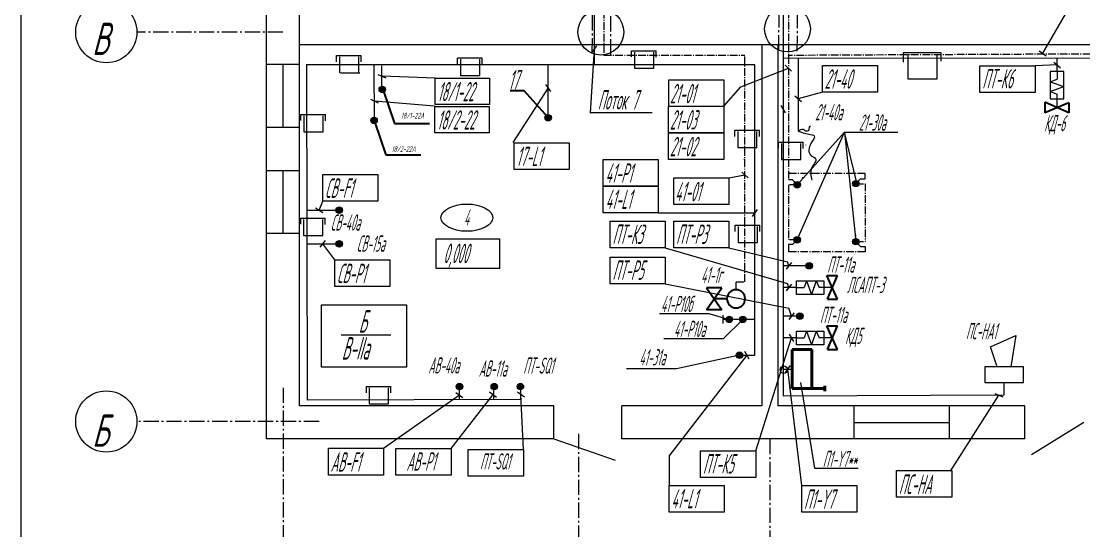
# Model space of a CAD drawing. Header units: millimetres. Extents: x -680 to 9204, y -4430 to 7779.
# Drawn here: x 4777 to 5334, y -3016 to -2749 of the extents above; entities that cross this region are included whole.
import ezdxf
from ezdxf.enums import TextEntityAlignment as Align

# ---------------------------------------------------------------- set-up
doc = ezdxf.new("R2010")
doc.units = ezdxf.units.MM
doc.linetypes.add('gost6', pattern=[12, 8, -1.5, 1, -1.5])
doc.layers.get('Defpoints').update_dxf_attribs({"color": 33})
for name, color, linetype, lineweight in [('Арматура', 1, 'Continuous', 25), ('Выноска', 137, 'Continuous', 20), ('Датчики', 31, 'Continuous', 50), ('лампа', 6, 'Continuous', 50), ('оборудование', 7, 'Continuous', 40), ('Первичник', 210, 'Continuous', 25), ('Пн.кабель', 4, 'Continuous', 50), ('Рамка толстая', 7, 'Continuous', 60), ('Строительный', 7, 'Continuous', 25), ('Текст_КИП', 2, 'Continuous', 25), ('Эл.кабель', 2, 'Continuous', 50)]:
    doc.layers.add(name, color=color, linetype=linetype, lineweight=lineweight)
for name, color, linetype in [('Осевая', 130, 'gost6'), ('ТЕКСТ', 2, 'Continuous'), ('Текст.', 51, 'Continuous')]:
    doc.layers.add(name, color=color, linetype=linetype)
doc.styles.add('Simplex', font='simplex.shx', dxfattribs={"width": 0.7, "oblique": 15})
doc.styles.get("Standard").update_dxf_attribs({"font": 'arial.ttf'})
doc.dimstyles.get("Standard").update_dxf_attribs({"dimtxt": 0.18, "dimasz": 0.18, "dimexe": 0.18, "dimexo": 0.0625, "dimgap": 0.09, "dimtad": 0, "dimtih": 1, "dimtoh": 1, "dimdec": 4, "dimzin": 0, "dimdsep": 46, "dimtxsty": 'Standard', "dimcen": 0.09, "dimadec": 0, "dimazin": 0, "dimtfac": 1, "dimtdec": 4, "dimtofl": 0, "dimtmove": 0, "dimatfit": 3, "dimfxl": 1, "dimtolj": 1, "dimtzin": 0, "dimarcsym": 0})

# ---------------------------------------------------------------- blocks, each defined once
blk = doc.blocks.new('A$C1EE30751')
at = {"layer": 'Арматура', "linetype": 'ByBlock'}
for p, q in [((2.43, 2.83), (2.43, 0)), ((4.84, -1.65), (0, 1.68)), ((0, 1.68), (0, -1.68)), ((0, -1.68), (4.84, 1.66)), ((4.84, 1.66), (4.84, -1.65))]:
    blk.add_line(p, q, dxfattribs=at)
blk.add_circle((2.43, 4.83), 2, dxfattribs=at)
blk = doc.blocks.new('В1')
for p, q in [((6.96, -1.54), (0, 1.54)), ((0, 1.54), (0, -1.54)), ((6.96, 1.4), (0, -1.54)), ((6.96, 1.4), (6.96, -1.54))]:
    blk.add_line(p, q)
blk = doc.blocks.new('Конечник')
at = {"layer": 'оборудование', "color": 0}
for p, q in [((8067.69, -7992.4), (8068.54, -7992.4)), ((8068.12, -7997.4), (8068.12, -7992.4)), ((8068.12, -7994.4), (8074.12, -7994.4)), ((8074.12, -7994.4), (8074.12, -7997.4)), ((8074.12, -7997.4), (8068.12, -7997.4))]:
    blk.add_line(p, q, dxfattribs=at)

msp = doc.modelspace()

# ---------------------------------------------------------------- hatches: boundary and pattern name
at = {"layer": 'Первичник', "lineweight": 20}
h = msp.add_hatch(color=256, dxfattribs=at)
edge = h.paths.add_edge_path()
edge.add_arc((4966.524, -2784.791), 1.68, 0, 360)
h = msp.add_hatch(color=256, dxfattribs=at)
edge = h.paths.add_edge_path()
edge.add_arc((4962.237, -2801.038), 1.68, 0, 360)
h = msp.add_hatch(color=256, dxfattribs=at)
edge = h.paths.add_edge_path()
edge.add_arc((5053.507, -2799.62), 1.7, 0, 360)
h = msp.add_hatch(color=256, dxfattribs=at)
edge = h.paths.add_edge_path()
edge.add_arc((5184.014, -2834.74), 1.7, 0, 360)
h = msp.add_hatch(color=256, dxfattribs=at)
edge = h.paths.add_edge_path()
edge.add_arc((5214.75, -2834.198), 1.7, 0, 360)
h = msp.add_hatch(color=256, dxfattribs=at)
edge = h.paths.add_edge_path()
edge.add_arc((4944.004, -2848.125), 1.7, 0, 360)
h = msp.add_hatch(color=256, dxfattribs=at)
edge = h.paths.add_edge_path()
edge.add_arc((5184.014, -2863.633), 1.7, 0, 360)
h = msp.add_hatch(color=256, dxfattribs=at)
edge = h.paths.add_edge_path()
edge.add_arc((4944.004, -2865.754), 1.7, 0, 360)
h = msp.add_hatch(color=256, dxfattribs=at)
edge = h.paths.add_edge_path()
edge.add_arc((5214.75, -2864.588), 1.7, 0, 360)
h = msp.add_hatch(color=256, dxfattribs=at)
edge = h.paths.add_edge_path()
edge.add_arc((5190.299, -2877.209), 1.7, 0, 360)
h = msp.add_hatch(color=256, dxfattribs=at)
edge = h.paths.add_edge_path()
edge.add_arc((5148.411, -2905.313), 1.7, 0, 360)
h = msp.add_hatch(color=256, dxfattribs=at)
edge = h.paths.add_edge_path()
edge.add_arc((5155.466, -2905.313), 1.7, 0, 360)
h = msp.add_hatch(color=256, dxfattribs=at)
edge = h.paths.add_edge_path()
edge.add_arc((5185.396, -2903.612), 1.7, 0, 360)
h = msp.add_hatch(color=256, dxfattribs=at)
edge = h.paths.add_edge_path()
edge.add_arc((5153.766, -2924.137), 1.7, 0, 360)
h = msp.add_hatch(color=256, dxfattribs=at)
edge = h.paths.add_edge_path()
edge.add_arc((5007.022, -2940.564), 1.7, 0, 360)
h = msp.add_hatch(color=256, dxfattribs=at)
edge = h.paths.add_edge_path()
edge.add_arc((5025.24, -2940.564), 1.7, 0, 360)
h = msp.add_hatch(color=256, dxfattribs=at)
edge = h.paths.add_edge_path()
edge.add_arc((5038.9, -2940.564), 1.7, 0, 360)

# ---------------------------------------------------------------- linework, layer by layer
at = {"color": 1, "linetype": 'gost6', "lineweight": 20}
for p, q in [((5076.611, -2765.965), (5076.694, -2744.455)), ((5086.249, -2766.426), (5086.347, -2744.177)), ((5174.416, -2764.298), (5174.498, -2742.788)), ((5184.053, -2764.758), (5184.152, -2742.51))]:
    msp.add_line(p, q, dxfattribs=at)
at = {"lineweight": 20}
for p, q in [((4942.604, -2767.06), (4955.504, -2767.06)), ((4942.61, -2770.32), (4942.61, -2767.076)), ((4955.47, -2770.385), (4955.47, -2767.14)), ((5097.216, -2764.552), (5110.117, -2764.552)), ((5097.223, -2767.812), (5097.223, -2764.568)), ((5098.743, -2765.252), (5098.743, -2773.652)), ((5108.823, -2773.652), (5108.823, -2765.252)), ((5110.082, -2767.877), (5110.082, -2764.633)), ((5239.697, -2770.456), (5239.697, -2765.532)), ((5239.697, -2765.532), (5259.279, -2765.532)), ((5242.014, -2766.595), (5242.014, -2779.345)), ((5257.314, -2779.345), (5257.314, -2766.595)), ((5259.279, -2765.532), (5259.279, -2770.073)), ((4944.13, -2767.76), (4944.13, -2776.16)), ((4954.21, -2776.16), (4954.21, -2767.76)), ((5005.984, -2768.339), (5018.884, -2768.339)), ((5005.99, -2771.599), (5005.99, -2768.354)), ((5007.51, -2769.039), (5007.51, -2777.439)), ((5017.59, -2777.439), (5017.59, -2769.039)), ((5018.85, -2771.664), (5018.85, -2768.419)), ((4944.629, -2776.091), (4954.709, -2776.091)), ((5007.51, -2777.439), (5017.59, -2777.439)), ((5098.743, -2773.652), (5108.823, -2773.652)), ((5320.209, -2775.439), (5320.209, -2779.462)), ((5242.014, -2779.345), (5257.314, -2779.345)), ((5316.621, -2780.746), (5320.209, -2779.462)), ((5316.621, -2780.746), (5323.796, -2783.314)), ((5316.621, -2785.882), (5323.796, -2783.314)), ((5316.621, -2785.882), (5320.209, -2787.334)), ((5320.209, -2794.325), (5320.209, -2787.334)), ((4923.896, -2797.9), (4936.797, -2797.9)), ((4923.903, -2801.16), (4923.903, -2797.915)), ((4925.423, -2798.6), (4925.423, -2807)), ((4935.503, -2807), (4935.503, -2798.6)), ((4936.763, -2801.225), (4936.763, -2797.98)), ((5151.303, -2806.186), (5164.204, -2806.186)), ((5151.31, -2809.446), (5151.31, -2806.201)), ((5164.17, -2809.511), (5164.17, -2806.266)), ((4925.423, -2807), (4935.503, -2807)), ((5152.83, -2806.886), (5152.83, -2815.286)), ((5162.91, -2815.286), (5162.91, -2806.886)), ((5152.83, -2815.286), (5162.91, -2815.286)), ((5174.278, -2812.422), (5187.179, -2812.422)), ((5174.284, -2815.682), (5174.284, -2812.438)), ((5175.804, -2813.123), (5175.804, -2821.523)), ((5185.884, -2821.523), (5185.884, -2813.123)), ((5187.144, -2815.747), (5187.144, -2812.503)), ((5175.804, -2821.523), (5185.884, -2821.523)), ((4923.765, -2852.191), (4936.666, -2852.191)), ((4923.771, -2855.451), (4923.771, -2852.206)), ((4925.291, -2852.891), (4925.291, -2861.291)), ((4935.371, -2861.291), (4935.371, -2852.891)), ((4936.631, -2855.516), (4936.631, -2852.271)), ((5151.534, -2855.941), (5164.435, -2855.941)), ((5151.54, -2859.202), (5151.54, -2855.957)), ((5153.06, -2856.642), (5153.06, -2865.042)), ((5163.14, -2865.042), (5163.14, -2856.642)), ((5164.4, -2859.266), (5164.4, -2856.022)), ((4925.291, -2861.291), (4935.371, -2861.291)), ((5153.06, -2865.042), (5163.14, -2865.042)), ((5183.545, -2888.617), (5187.568, -2888.617)), ((5188.852, -2885.03), (5187.568, -2888.617)), ((5188.852, -2885.03), (5191.42, -2892.204)), ((5193.988, -2885.03), (5191.42, -2892.204)), ((5193.988, -2885.03), (5195.44, -2888.617)), ((5202.431, -2888.617), (5195.44, -2888.617)), ((5111.78, -2902.159), (5137.746, -2902.159)), ((5137.746, -2902.159), (5148.411, -2905.313)), ((5145.051, -2903.096), (5145.051, -2907.529)), ((5155.466, -2905.313), (5145.051, -2905.313)), ((5145.295, -2915.279), (5155.466, -2905.313)), ((5188.852, -2911.433), (5187.568, -2915.021)), ((5188.852, -2911.433), (5191.42, -2918.608)), ((5193.988, -2911.433), (5191.42, -2918.608)), ((5193.988, -2911.433), (5195.44, -2915.021)), ((5114.159, -2915.279), (5145.295, -2915.279)), ((5183.545, -2915.021), (5187.568, -2915.021)), ((5202.431, -2915.021), (5195.44, -2915.021)), ((4958.223, -2940.547), (4971.124, -2940.547)), ((4958.229, -2943.808), (4958.229, -2940.563)), ((4959.749, -2941.248), (4959.749, -2949.648)), ((4969.829, -2949.648), (4969.829, -2941.248)), ((4971.089, -2943.872), (4971.089, -2940.628)), ((4959.749, -2949.648), (4969.829, -2949.648))]:
    msp.add_line(p, q, dxfattribs=at)
at = {"color": 3, "lineweight": 20}
for p, q in [((5188.544, -2813.968), (5188.544, -2813.798)), ((5155.988, -2821.295), (5156.165, -2821.397)), ((5156.328, -2821.601), (5156.328, -2821.397)), ((5156.328, -2821.397), (5156.328, -2821.601)), ((5165.423, -2821.992), (5165.423, -2822.196)), ((5180.138, -2828.758), (5179.586, -2828.758)), ((5186.805, -2830.788), (5186.804, -2831.06)), ((5186.804, -2831.06), (5186.893, -2831.06)), ((5216.421, -2833.727), (5216.421, -2833.688))]:
    msp.add_line(p, q, dxfattribs=at)
at = {"color": 3, "linetype": 'Continuous', "lineweight": 20, "ltscale": 0.1}
for p, q in [((5028.079, -2863.361), (4994.553, -2863.361)), ((4994.553, -2863.361), (4994.553, -2878.494)), ((5028.079, -2878.494), (5028.079, -2863.361)), ((4994.553, -2878.494), (5028.079, -2878.494))]:
    msp.add_line(p, q, dxfattribs=at)
at = {"color": 6, "lineweight": 20}
for p, q in [((4934.627, -2897.647), (4979.302, -2897.647)), ((4934.627, -2930.33), (4934.627, -2897.647)), ((4979.302, -2897.647), (4979.302, -2930.33)), ((4944.915, -2913.365), (4970.981, -2913.365)), ((4979.302, -2930.33), (4934.627, -2930.33))]:
    msp.add_line(p, q, dxfattribs=at)
at = {"color": 7, "lineweight": 20}
for p, q in [((5285.232, -2919.786), (5298.647, -2913.79)), ((5298.647, -2913.79), (5296.016, -2930.233)), ((5288.687, -2929.654), (5285.232, -2919.786))]:
    msp.add_line(p, q, dxfattribs=at)
at = {"lineweight": 20}
for points in [[(5316.621, -2789.788), (5323.796, -2789.788), (5323.796, -2775.439), (5316.621, -2775.439)], [(5197.894, -2885.03), (5197.894, -2892.204), (5183.545, -2892.204), (5183.545, -2885.03)], [(5197.894, -2911.433), (5197.894, -2918.608), (5183.545, -2918.608), (5183.545, -2911.433)]]:
    msp.add_lwpolyline(points, close=True, dxfattribs=at)
at = {"color": 7, "lineweight": 20}
msp.add_lwpolyline([(5282.253, -2938.393), (5302.653, -2938.393), (5302.653, -2930.233), (5282.253, -2930.233)], close=True, dxfattribs=at)
at = {"lineweight": 20}
for centre in [(4821.908, -2754.808), (4821.908, -2958.808)]:
    msp.add_circle(centre, 16.043, dxfattribs=at)
at = {"color": 1, "lineweight": 20}
msp.add_circle((5177.003, -2931.717), 1.975, dxfattribs=at)
at = {"lineweight": 20}
for points in [[(5184.49, -2806.599), (5187.174, -2805.693), (5188.344, -2806.468), (5190.188, -2806.037), (5190.791, -2804.144), (5190.963, -2804.058)], [(5184.49, -2806.599), (5190.159, -2808.222), (5192.955, -2809.095), (5191.383, -2812.778), (5191.383, -2819.578), (5193.654, -2821.144), (5191.732, -2825.684), (5191.732, -2832.43)]]:
    msp.add_spline(points, degree=3, dxfattribs=at)
at = {"layer": 'Defpoints', "lineweight": 20}
msp.add_ellipse((5010.869, -2852.016), major_axis=(-13.6, 0), ratio=0.525, dxfattribs=at)
at = {"layer": 'Выноска', "color": 4, "lineweight": 20}
for p, q in [((5312.594, -2766.144), (5324.597, -2745.317)), ((5314.445, -2767.456), (5310.743, -2764.832)), ((5181.082, -2775.206), (5177.699, -2772.181)), ((5154.48, -2783.478), (5179.39, -2773.693)), ((5145.518, -2793.561), (5154.48, -2783.478)), ((5158.32, -2831.147), (5154.937, -2828.122)), ((5148.185, -2831.182), (5156.629, -2829.634))]:
    msp.add_line(p, q, dxfattribs=at)
at = {"layer": 'Выноска', "color": 3, "lineweight": 20}
for p, q in [((5078.875, -2761.945), (5076.243, -2765.642)), ((5077.559, -2763.793), (5075.542, -2797.013)), ((5320.209, -2772), (5308.659, -2772.367)), ((5318.469, -2770.543), (5321.948, -2773.457)), ((4964.22, -2776.961), (4968.33, -2778.757)), ((4994.248, -2778.912), (4966.275, -2777.859)), ((5053.507, -2784.036), (5035.006, -2812.544)), ((5054.823, -2785.884), (5052.191, -2782.187)), ((5182.751, -2788.243), (5186.23, -2791.157)), ((5197.226, -2786.204), (5184.49, -2789.7)), ((4960.341, -2789.983), (4964.45, -2791.779)), ((4993.938, -2793.639), (4962.395, -2790.881)), ((5177.795, -2797.086), (5175.54, -2793.148)), ((5107.991, -2797.045), (5075.566, -2797.045)), ((4933.443, -2848.125), (4935.381, -2843.398)), ((4931.554, -2846.869), (4935.332, -2849.382)), ((5111.201, -2849.518), (5161.729, -2849.518)), ((5163.07, -2847.687), (5160.388, -2851.348)), ((4934.032, -2867.554), (4936.795, -2863.954)), ((4941.635, -2874.049), (4935.414, -2865.754)), ((5114.84, -2867.884), (5178.859, -2886.571)), ((5148.185, -2867.884), (5178.859, -2875.162)), ((5180.961, -2875.428), (5178.15, -2878.99)), ((5179.555, -2877.209), (5178.859, -2875.162)), ((5114.84, -2886.69), (5179.639, -2899.519)), ((5180.961, -2886.836), (5178.15, -2890.398)), ((5179.555, -2888.617), (5178.859, -2886.571)), ((5181.032, -2903.612), (5179.639, -2899.519)), ((5182.438, -2901.831), (5179.626, -2905.393)), ((5162.261, -2974.154), (5181.032, -2915.021)), ((5182.159, -2916.99), (5179.904, -2913.051)), ((5158.875, -2926.106), (5156.62, -2922.168)), ((5116.815, -2977.037), (5157.748, -2924.137)), ((5180.397, -2929.516), (5177.715, -2933.176)), ((5186.363, -2992.383), (5179.056, -2931.346)), ((4967.155, -2972.885), (5006.982, -2944.939)), ((5002.581, -2972.895), (5024.602, -2944.685)), ((5005.134, -2943.623), (5008.83, -2946.255)), ((5022.754, -2943.369), (5026.45, -2946.001)), ((5037.393, -2943.355), (5041.09, -2945.987)), ((5040.514, -2973.446), (5039.241, -2944.671)), ((5264.333, -2984.858), (5289.65, -2944.976)), ((5287.571, -2944.068), (5291.729, -2945.885)), ((5116.815, -2977.037), (5116.815, -2992.383))]:
    msp.add_line(p, q, dxfattribs=at)
at = {"layer": 'Выноска', "color": 6, "linetype": 'Continuous', "lineweight": 20}
for p, q in [((5184.014, -2863.633), (5208.764, -2807.21)), ((5208.764, -2807.21), (5184.014, -2834.74)), ((5215.241, -2833.688), (5208.764, -2807.21)), ((5208.764, -2807.21), (5236.715, -2807.21)), ((5208.764, -2807.21), (5214.75, -2864.588)), ((5153.766, -2924.137), (5120.771, -2931.251)), ((5120.771, -2931.251), (5094.487, -2931.251)), ((5185.81, -2938.4), (5193.117, -2983.223)), ((5193.117, -2983.223), (5216, -2983.223))]:
    msp.add_line(p, q, dxfattribs=at)
at = {"layer": 'Выноска', "color": 3, "lineweight": 20}
for points in [[(5197.226, -2772.196), (5226.111, -2772.196), (5226.111, -2786.204), (5197.226, -2786.204)], [(5279.774, -2772.367), (5308.659, -2772.367), (5308.659, -2786.375), (5279.774, -2786.375)], [(4994.269, -2778.864), (5022.814, -2778.864), (5022.814, -2792.707), (4994.269, -2792.707)], [(4994.074, -2793.693), (5022.619, -2793.693), (5022.619, -2807.536), (4994.074, -2807.536)], [(5035.617, -2812.749), (5064.502, -2812.749), (5064.502, -2826.757), (5035.617, -2826.757)], [(5082.316, -2821.502), (5111.201, -2821.502), (5111.201, -2835.51), (5082.316, -2835.51)], [(4935.381, -2829.39), (4964.265, -2829.39), (4964.265, -2843.398), (4935.381, -2843.398)], [(5082.316, -2835.51), (5111.201, -2835.51), (5111.201, -2849.518), (5082.316, -2849.518)], [(5085.955, -2853.876), (5114.84, -2853.876), (5114.84, -2867.884), (5085.955, -2867.884)], [(5119.3, -2853.876), (5148.185, -2853.876), (5148.185, -2867.884), (5119.3, -2867.884)], [(5085.955, -2872.682), (5114.84, -2872.682), (5114.84, -2886.69), (5085.955, -2886.69)], [(4941.635, -2874.049), (4970.52, -2874.049), (4970.52, -2888.057), (4941.635, -2888.057)], [(4938.27, -2972.885), (4967.155, -2972.885), (4967.155, -2986.893), (4938.27, -2986.893)], [(4973.696, -2972.895), (5002.581, -2972.895), (5002.581, -2986.903), (4973.696, -2986.903)], [(5011.629, -2973.446), (5040.514, -2973.446), (5040.514, -2987.454), (5011.629, -2987.454)], [(5133.376, -2974.154), (5162.261, -2974.154), (5162.261, -2988.162), (5133.376, -2988.162)], [(5236.086, -2984.541), (5264.971, -2984.541), (5264.971, -2998.549), (5236.086, -2998.549)], [(5116.815, -2992.383), (5145.699, -2992.383), (5145.699, -3006.391), (5116.815, -3006.391)], [(5186.363, -2992.383), (5215.248, -2992.383), (5215.248, -3006.391), (5186.363, -3006.391)]]:
    msp.add_lwpolyline(points, close=True, dxfattribs=at)
at = {"layer": 'Выноска', "color": 4, "lineweight": 20}
for points in [[(5116.683, -2779.827), (5145.568, -2779.827), (5145.568, -2793.835), (5116.683, -2793.835)], [(5116.633, -2793.561), (5145.518, -2793.561), (5145.518, -2807.569), (5116.633, -2807.569)], [(5116.633, -2807.569), (5145.518, -2807.569), (5145.518, -2821.577), (5116.633, -2821.577)], [(5119.3, -2831.182), (5148.185, -2831.182), (5148.185, -2845.19), (5119.3, -2845.19)]]:
    msp.add_lwpolyline(points, close=True, dxfattribs=at)
at = {"layer": 'лампа', "color": 5, "lineweight": 20}
for centre in [(5081.08, -2754.787), (5178.885, -2753.12)]:
    msp.add_circle(centre, 12, dxfattribs=at)
at = {"layer": 'Осевая', "color": 5, "lineweight": 20}
for p, q in [((4914.505, -2754.808), (4837.951, -2754.808)), ((4914.675, -2941.108), (4914.669, -3072.71)), ((4933.392, -2958.808), (4837.951, -2958.808)), ((5069.428, -2965.338), (5069.409, -3073.977)), ((5169.675, -2967.988), (5169.675, -3072.696))]:
    msp.add_line(p, q, dxfattribs=at)
at = {"layer": 'Первичник', "lineweight": 20}
for centre, radius in [((4966.524, -2784.791), 1.68), ((4962.237, -2801.038), 1.68), ((5053.507, -2799.62), 1.7), ((5184.014, -2834.74), 1.7), ((5214.75, -2834.198), 1.7), ((4944.004, -2848.125), 1.7), ((5184.014, -2863.633), 1.7), ((4944.004, -2865.754), 1.7), ((5214.75, -2864.588), 1.7), ((5190.299, -2877.209), 1.7), ((5148.411, -2905.313), 1.7), ((5155.466, -2905.313), 1.7), ((5185.396, -2903.612), 1.7), ((5153.766, -2924.137), 1.7), ((5007.022, -2940.564), 1.7), ((5025.24, -2940.564), 1.7), ((5038.9, -2940.564), 1.7)]:
    msp.add_circle(centre, radius, dxfattribs=at)
at = {"layer": 'Пн.кабель', "linetype": 'gost6', "lineweight": 20, "ltscale": 0.5}
for p, q in [((5082.659, -2569.609), (5082.659, -2766.775)), ((5179.39, -2743.425), (5179.39, -2832.245)), ((5082.659, -2766.775), (5156.629, -2766.775)), ((5156.629, -2885.605), (5156.629, -2766.775)), ((5469.609, -2765.641), (5179.218, -2767.005)), ((5219.646, -2828.797), (5179.39, -2828.797)), ((5219.646, -2831.703), (5219.646, -2828.797)), ((5181.608, -2832.245), (5179.39, -2832.245)), ((5184.014, -2834.74), (5181.608, -2832.245)), ((5214.75, -2834.198), (5217.156, -2831.703)), ((5214.75, -2834.198), (5219.646, -2834.198)), ((5217.156, -2831.703), (5219.646, -2831.703)), ((5219.646, -2834.198), (5219.646, -2864.588)), ((5179.39, -2834.74), (5179.39, -2863.633)), ((5184.014, -2834.74), (5179.39, -2834.74)), ((5184.014, -2863.633), (5179.39, -2863.633)), ((5179.39, -2866.129), (5179.39, -2869.989)), ((5181.608, -2866.129), (5179.39, -2866.129)), ((5184.014, -2863.633), (5181.608, -2866.129)), ((5214.75, -2864.588), (5217.156, -2867.083)), ((5214.75, -2864.588), (5219.646, -2864.588)), ((5217.156, -2867.083), (5219.646, -2867.083)), ((5219.646, -2867.083), (5219.646, -2869.989)), ((5219.646, -2869.989), (5179.39, -2869.989)), ((5151.966, -2889.781), (5151.966, -2885.605)), ((5151.966, -2885.605), (5156.629, -2885.605))]:
    msp.add_line(p, q, dxfattribs=at)
at = {"layer": 'Рамка толстая', "color": 18, "lineweight": 20, "true_color": 0x000000}
msp.add_line((4777.325, -3407.921), (4777.325, -2439.296), dxfattribs=at)
at = {"layer": 'Строительный', "lineweight": 20, "ltscale": 0.2}
for p, q in [((4905.835, -2967.988), (4905.835, -2739.508)), ((4923.175, -2950.648), (4923.175, -2739.508)), ((4923.175, -2761.268), (5364.329, -2761.268)), ((5165.425, -2761.268), (5165.425, -2950.648)), ((5173.925, -2761.268), (5173.925, -2950.648)), ((4905.835, -2771.591), (4923.175, -2771.591)), ((4914.505, -2771.591), (4914.505, -2804.57)), ((4905.835, -2804.57), (4923.175, -2804.57)), ((4905.835, -2827.233), (4923.175, -2827.233)), ((4914.505, -2827.233), (4914.505, -2860.213)), ((4905.835, -2860.213), (4923.175, -2860.213)), ((5056.455, -2950.648), (4923.175, -2950.648)), ((5056.455, -2967.988), (5056.455, -2950.648)), ((5165.425, -2950.648), (5092.155, -2950.648)), ((5092.155, -2967.988), (5092.155, -2950.648)), ((5303.295, -2950.648), (5173.925, -2950.648)), ((5213.875, -2967.988), (5213.875, -2950.648)), ((5263.855, -2967.988), (5263.855, -2950.648)), ((5303.295, -2967.988), (5303.295, -2950.648)), ((5213.875, -2959.318), (5263.855, -2959.318)), ((5334.235, -2959.318), (5306.739, -2976.329)), ((5056.455, -2967.988), (4905.835, -2967.988)), ((5056.455, -2967.988), (5088.526, -2979.082)), ((5303.295, -2967.988), (5092.155, -2967.988))]:
    msp.add_line(p, q, dxfattribs=at)
at = {"layer": 'ТЕКСТ', "color": 3, "lineweight": 20}
msp.add_line((5156.26, -2821.601), (5156.328, -2821.601), dxfattribs=at)
at = {"layer": 'ТЕКСТ', "color": 3, "lineweight": 20, "ltscale": 0.2}
msp.add_line((5214.83, -2861.454), (5214.75, -2861.517), dxfattribs=at)
at = {"layer": 'Эл.кабель', "lineweight": 20}
for p, q in [((5077.559, -2609.963), (5077.559, -2771.875)), ((5176.667, -2738.325), (5176.667, -2945.3)), ((4926.824, -2771.808), (4927.169, -2947.585)), ((5161.729, -2771.875), (4926.824, -2771.875)), ((4962.378, -2801.26), (4962.223, -2772.269)), ((4966.316, -2785.875), (4966.293, -2772.495)), ((5053.507, -2799.566), (5053.507, -2771.992)), ((5161.729, -2900.035), (5161.729, -2771.875)), ((5467.211, -2768.402), (5176.667, -2768.561)), ((5184.49, -2768.561), (5184.49, -2806.599)), ((5320.209, -2775.439), (5320.209, -2768.561)), ((4926.824, -2848.125), (4944.004, -2848.125)), ((4926.824, -2865.754), (4944.004, -2865.754)), ((5190.299, -2877.209), (5176.667, -2877.209)), ((5183.545, -2888.617), (5176.667, -2888.617)), ((5161.729, -2924.137), (5161.729, -2900.035)), ((5161.729, -2905.313), (5155.466, -2905.313)), ((5185.396, -2903.612), (5176.667, -2903.612)), ((5183.545, -2915.021), (5176.667, -2915.021)), ((5153.766, -2924.137), (5161.729, -2924.137)), ((5176.667, -2931.346), (5181.444, -2931.346)), ((5292.453, -2944.896), (5292.453, -2938.393)), ((5007.092, -2947.543), (5007.092, -2942.405)), ((5025.049, -2947.335), (5025.049, -2942.143)), ((5039.12, -2947.346), (5039.12, -2942.154)), ((5176.667, -2945.3), (5292.453, -2944.896)), ((5039.12, -2947.346), (4927.169, -2947.585))]:
    msp.add_line(p, q, dxfattribs=at)

# ---------------------------------------------------------------- block references
at = {"lineweight": 20, "xscale": -2.38, "yscale": 2.38, "zscale": 2.38, "rotation": 270}
msp.add_blockref('A$C1EE30751', (5140.469, -2900.326), dxfattribs=at)
at = {"layer": 'Арматура', "lineweight": 20, "xscale": 1.793562986791221, "yscale": 1.793562986791221, "zscale": 1.793562986791221}
msp.add_blockref('В1', (5313.83, -2794.263), dxfattribs=at)
at = {"layer": 'Арматура', "lineweight": 20, "xscale": -1.793562986791221, "yscale": 1.793562986791221, "zscale": 1.793562986791221, "rotation": 90}
for p in [(5202.369, -2882.239), (5202.369, -2908.642)]:
    msp.add_blockref('В1', p, dxfattribs=at)
at = {"layer": 'Датчики', "lineweight": 20, "xscale": -3.4, "yscale": 3.4, "zscale": 3.4, "rotation": 270}
msp.add_blockref('Конечник', (32372.605, -30373.138), dxfattribs=at)

# ---------------------------------------------------------------- texts
at = {"lineweight": 20, "style": 'Simplex', "oblique": 15, "width": 0.6}
for s, p in [('B', (4814.402, -2766.823)), ('Б', (4814.402, -2972.09))]:
    msp.add_text(s, height=17, dxfattribs=at).set_placement(p)
at = {"color": 7, "lineweight": 20, "style": 'Simplex', "oblique": 15, "width": 0.4}
msp.add_text('0,000', height=10.2, dxfattribs=at).set_placement((4998.516, -2875.86))
at = {"color": 6, "lineweight": 20, "style": 'Simplex', "oblique": 15, "width": 0.4}
for s, p in [('Б', (4954.157, -2912.339)), ('В-IIа', (4945.293, -2926.412))]:
    msp.add_text(s, height=11.9, dxfattribs=at).set_placement(p)
at = {"layer": 'Defpoints', "lineweight": 20, "style": 'Simplex', "oblique": 15, "width": 0.4}
msp.add_text('4', height=8.5, dxfattribs=at).set_placement((5009.285, -2856.089))
at = {"layer": 'Текст.', "lineweight": 20, "style": 'Simplex', "oblique": 15, "width": 0.4}
msp.add_text('17', height=10.2, dxfattribs=at).set_placement((5032.681, -2784.791))
at = {"layer": 'Текст_КИП', "lineweight": 20, "style": 'Simplex', "oblique": 15, "width": 0.4}
for s, height, p in [('21-40', 10.2, (5198.372, -2784.471)), ('ПТ-К6', 10.2, (5280.96, -2784.32)), ('18/1-22', 10.08, (4995.402, -2790.995)), ('21-01', 10.2, (5117.299, -2792.103)), ('Поток 7', 10.2, (5079.449, -2795.366)), ('18/2-22', 10.08, (4995.207, -2805.824)), ('21-03', 10.2, (5117.25, -2805.837)), ('21-02', 10.2, (5117.25, -2819.845)), ('17-L1', 10.2, (5036.763, -2825.025)), ('41-P1', 10.2, (5083.462, -2833.778)), ('СВ-F1', 10.2, (4936.527, -2841.666)), ('41-01', 10.2, (5119.917, -2843.458)), ('41-L1', 10.2, (5083.502, -2847.463)), ('ПТ-К3', 10.2, (5087.141, -2865.83)), ('ПТ-P3', 10.2, (5120.487, -2865.83)), ('СВ-P1', 10.2, (4942.782, -2886.325)), ('ПТ-P5', 10.2, (5087.141, -2884.635)), ('АВ-F1', 10.2, (4939.416, -2985.16)), ('ПТ-К5', 10.2, (5134.562, -2986.108)), ('ПС-НА', 10.2, (5237.233, -2996.817)), ('41-L1', 10.2, (5118.001, -3004.336)), ('П1-Y7', 10.2, (5187.51, -3004.659))]:
    msp.add_text(s, height=height, dxfattribs=at).set_placement(p)
for s, p in [('21-40а', (5200.505, -2801.008)), ('21-30а', (5223.326, -2806.426)), ('СВ-40а', (4947.198, -2858.791)), ('СВ-15а', (4960.483, -2869.855)), ('ПТ-11а', (5206.762, -2880.852)), ('41-Р10б', (5120.679, -2901.498)), ('ПТ-11а', (5202.959, -2907.197)), ('41-Р10а', (5127.541, -2914.567)), ('ПС-НА1', (5280.404, -2915.742)), ('41-31а', (5107.975, -2929.44)), ('АВ-40а', (4998.706, -2933.652)), ('ПТ-SQ1', (5048.253, -2933.803)), ('ПТ-SQ1', (5025.565, -2984.01)), ('П1-Y7**', (5206.265, -2982.741))]:
    msp.add_text(s, height=8.5, dxfattribs=at).set_placement(p, align=Align.CENTER)
at = {"layer": 'Текст_КИП', "style": 'Simplex', "oblique": 15, "width": 0.6}
for s, p in [('18/1-22А', (4982.404, -2800.053)), ('18/2-22А', (4977.679, -2817.548))]:
    msp.add_text(s, height=3, dxfattribs=at).set_placement(p, align=Align.CENTER)
at = {"layer": 'Текст_КИП', "lineweight": 20, "style": 'Simplex', "oblique": 15, "width": 0.4}
for s, p in [('КД-6', (5318.886, -2803.38)), ('41-1г', (5139.021, -2882.022)), ('ЛСАПТ-3', (5219.723, -2887.257)), ('КД5', (5213.348, -2914.827)), ('АВ-11а', (5024.393, -2931.066))]:
    msp.add_text(s, height=8.5, dxfattribs=at).set_placement(p, align=Align.MIDDLE)
at = {"layer": 'Текст_КИП', "style": 'Simplex', "oblique": 15, "width": 0.4}
msp.add_text('АВ-P1', height=9.6318, dxfattribs=at).set_placement((4979.203, -2984.61))

# ---------------------------------------------------------------- leaders
at = {"layer": 'Выноска', "color": 6, "linetype": 'Continuous'}
for points in [[(4966.983, -2785.153), (4973.013, -2802.596), (4991.268, -2802.596)], [(4962.381, -2801.685), (4968.411, -2819.127), (4986.667, -2819.127)]]:
    msp.add_leader(points, dimstyle='Standard', override={"dimasz": 1, "dimtad": 1, "dimdec": 0, "dimtdec": 0, "dimtmove": 2, "dimldrblk": 'DOTSMALL'}, dxfattribs=at)
at = {"layer": 'Выноска', "color": 6, "linetype": 'Continuous', "lineweight": 20}
msp.add_leader([(5053.478, -2799.553), (5040.889, -2785.534), (5033.64, -2785.534)], dimstyle='Standard', override={"dimasz": 1, "dimtad": 1, "dimdec": 0, "dimtdec": 0, "dimtmove": 2, "dimldrblk": 'DOTSMALL'}, dxfattribs=at)

doc.saveas('drawing.dxf')
